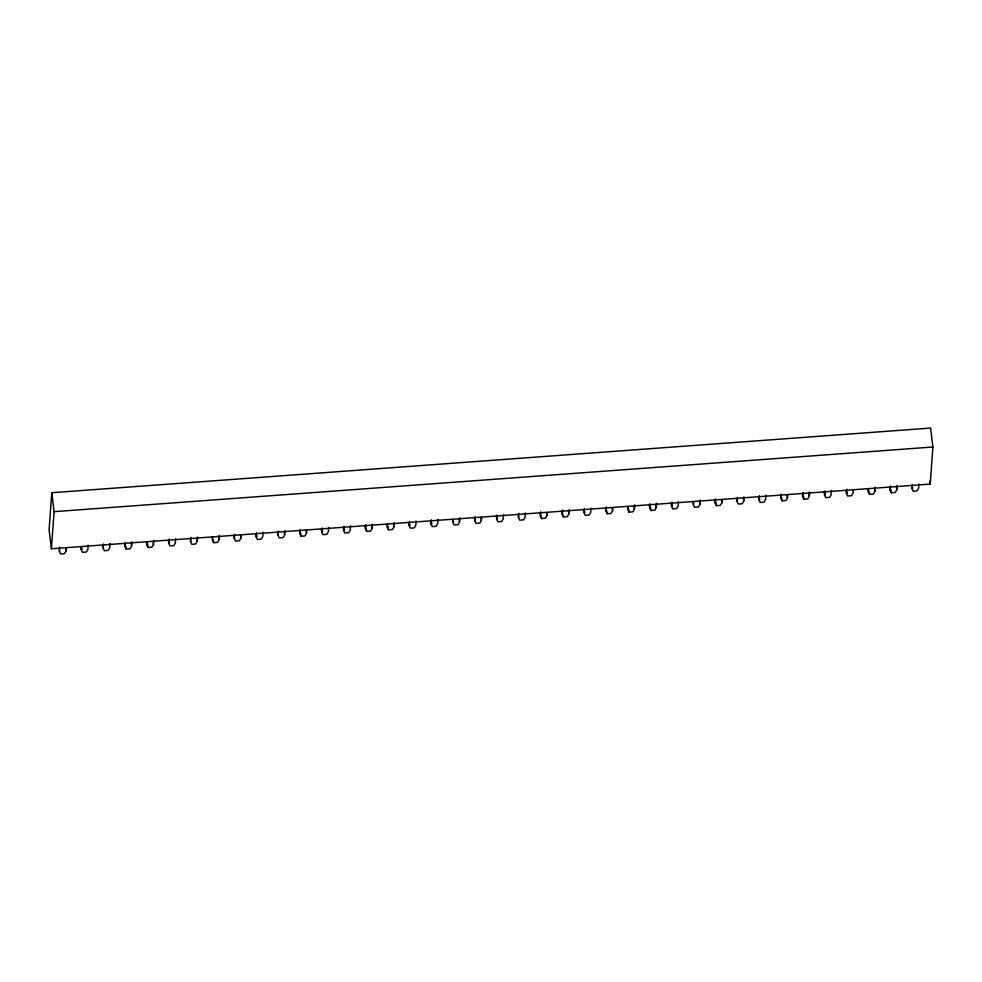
<?xml version="1.0" encoding="UTF-8"?>
<svg xmlns="http://www.w3.org/2000/svg" width="982" height="982" viewBox="0 0 982 982"><rect width="100%" height="100%" fill="white"/><g stroke="black" fill="none" stroke-linecap="round" stroke-linejoin="round"><path stroke-width="1.47" d="M51.764 492.731L49.1 529.814L51.42 548.754L930.236 484.089L932.9 447.006L930.58 428.066L51.764 492.731L54.084 511.671L51.42 548.754M66.236 548.116L66.027 550.951L64.53 553.639L60.589 553.934L59.472 551.43L59.779 547.17M88.196 545.084L87.889 549.343L86.391 552.031L82.451 552.326L81.334 549.822L81.531 546.986M110.058 543.476L109.751 547.735L108.253 550.423L104.313 550.718L103.196 548.214L103.503 543.954M131.919 541.868L131.613 546.127L130.115 548.815L126.175 549.11L125.058 546.606L125.352 542.346M153.781 540.26L153.474 544.519L151.977 547.207L148.036 547.502L146.919 544.998L147.116 542.162M175.643 538.652L175.336 542.911L173.839 545.599L169.898 545.894L168.781 543.39L169.076 539.13M197.505 537.044L197.198 541.303L195.7 543.991L191.76 544.286L190.643 541.782L190.938 537.522M219.367 535.436L219.06 539.695L217.562 542.383L213.622 542.678L212.493 540.174L212.701 537.338M241.118 535.239L240.921 538.087L239.424 540.775L235.484 541.07L234.354 538.566L234.661 534.306M263.09 532.219L262.783 536.479L261.286 539.167L257.345 539.449L256.216 536.958L256.523 532.698M284.94 530.611L284.645 534.859L283.147 537.559L279.207 537.841L278.078 535.35L278.385 531.09M306.703 530.415L306.507 533.251L305.009 535.951L301.069 536.233L299.94 533.742L300.247 529.482M328.663 527.395L328.369 531.643L326.871 534.343L322.931 534.625L321.801 532.134L322.108 527.874M350.525 525.787L350.218 530.034L348.72 532.735L344.792 533.017L343.663 530.525L343.97 526.266M372.387 524.167L372.08 528.426L370.582 531.127L366.654 531.409L365.525 528.917L365.832 524.658M394.248 522.559L393.942 526.818L392.444 529.519L388.516 529.801L387.387 527.309L387.595 524.462M416.11 520.951L415.803 525.21L414.306 527.911L410.378 528.193L409.248 525.701L409.555 521.442M437.972 519.343L437.665 523.602L436.168 526.303L432.24 526.585L431.11 524.081L431.417 519.834M459.834 517.735L459.527 521.994L458.029 524.683L454.101 524.977L452.972 522.473L453.181 519.638M481.597 517.551L481.389 520.386L479.891 523.075L475.963 523.369L474.834 520.865L475.141 516.618M503.557 514.519L503.25 518.778L501.753 521.467L497.825 521.761L496.696 519.257L497.002 515.01M525.419 512.911L525.112 517.17L523.615 519.859L519.687 520.153L518.557 517.649L518.864 513.39M547.183 512.727L546.974 515.562L545.476 518.25L541.536 518.545L540.419 516.041L540.726 511.782M569.143 509.695L568.836 513.954L567.338 516.642L563.398 516.937L562.281 514.433L562.588 510.174M591.004 508.087L590.698 512.346L589.2 515.034L585.26 515.329L584.143 512.825L584.45 508.566M612.768 507.903L612.559 510.738L611.062 513.426L607.122 513.721L606.004 511.217L606.311 506.958M634.728 504.871L634.421 509.13L632.924 511.818L628.983 512.113L627.866 509.609L628.063 506.773M656.59 503.263L656.283 507.522L654.785 510.21L650.845 510.505L649.728 508.001L650.023 503.741M678.452 501.655L678.145 505.914L676.647 508.602L672.707 508.897L671.59 506.393L671.884 502.133M700.313 500.047L700.006 504.306L698.509 506.994L694.569 507.289L693.439 504.785L693.648 501.949M722.065 499.85L721.868 502.698L720.371 505.386L716.43 505.681L715.301 503.177L715.608 498.917M744.037 496.831L743.73 501.09L742.232 503.778L738.292 504.061L737.163 501.569L737.47 497.309M765.886 495.223L765.592 499.47L764.094 502.17L760.154 502.453L759.025 499.961L759.332 495.701M787.65 495.026L787.454 497.862L785.956 500.562L782.016 500.845L780.886 498.353L781.193 494.093M809.61 492.007L809.315 496.254L807.818 498.954L803.877 499.237L802.748 496.745L803.055 492.485M831.472 490.399L831.165 494.646L829.667 497.346L825.739 497.628L824.61 495.137L824.917 490.877M853.235 490.202L853.027 493.038L851.529 495.738L847.601 496.02L846.472 493.529L846.779 489.269M875.195 487.17L874.888 491.43L873.391 494.13L869.463 494.412L868.333 491.921L868.542 489.073M897.057 485.562L896.75 489.822L895.253 492.522L891.325 492.804L890.195 490.313L890.502 486.053M918.919 483.954L918.612 488.214L917.114 490.914L913.186 491.196L912.057 488.692L912.364 484.445M54.084 511.671L932.9 447.006M912.806 488.164L911.689 485.673L912.057 488.692M847.233 492.989L846.103 490.497L846.472 493.529M825.371 494.597L824.242 492.105L824.61 495.137M759.786 499.433L758.656 496.929L759.025 499.961M672.339 505.865L671.209 503.361L671.59 506.393M584.891 512.297L583.762 509.793L584.143 512.825M497.444 518.729L496.327 516.225L496.696 519.257M431.859 523.553L430.742 521.061L431.11 524.081M410.01 525.161L408.88 522.67L409.248 525.701M344.424 529.985L343.295 527.494L343.663 530.525M256.977 536.43L255.848 533.926L256.216 536.958M169.53 542.862L168.401 540.358L168.781 543.39M82.083 549.294L80.954 546.79L81.334 549.822M929.88 481.18L930.236 484.089M896.382 486.79L896.75 489.822M890.956 489.773L891.325 492.804M889.827 487.281L890.195 490.313M874.52 488.398L874.888 491.43M869.095 491.381L869.463 494.412M867.965 488.889L868.333 491.921M808.935 493.234L809.315 496.254M803.509 496.205L803.877 499.237M802.38 493.713L802.748 496.745M787.073 494.842L787.454 497.862M781.647 497.825L782.016 500.845M780.518 495.321L780.886 498.353M743.349 498.058L743.73 501.09M736.795 498.537L737.163 501.569M721.488 499.666L721.868 502.698M716.062 502.649L716.43 505.681M714.933 500.145L715.301 503.177M699.638 501.274L700.006 504.306M693.071 501.753L693.439 504.785M655.915 504.49L656.283 507.522M650.477 507.473L650.845 510.505M649.347 504.969L649.728 508.001M634.053 506.098L634.421 509.13M628.615 509.081L628.983 512.113M627.486 506.577L627.866 509.609M612.191 507.706L612.559 510.738M606.753 510.689L607.122 513.721M605.624 508.185L606.004 511.217M568.468 510.922L568.836 513.954M563.398 516.937L561.913 511.401L562.281 514.433M546.606 512.53L546.974 515.562M541.168 515.513L541.536 518.545M540.051 513.009L540.419 516.041M518.189 514.617L518.557 517.649M481.02 517.354L481.389 520.386M474.466 517.833L474.834 520.865M459.159 518.962L459.527 521.994M452.604 519.453L452.972 522.473M393.573 523.787L393.942 526.818M388.148 526.769L388.516 529.801M387.018 524.278L387.387 527.309M371.712 525.395L372.08 528.426M366.286 528.377L366.654 531.409M365.157 525.886L365.525 528.917M321.433 529.102L321.801 532.134M306.126 530.231L306.507 533.251M300.701 533.201L301.069 536.233M299.571 530.71L299.94 533.742M284.264 531.839L284.645 534.859M277.71 532.318L278.078 535.35M240.541 535.055L240.921 538.087M233.986 535.534L234.354 538.566M218.691 536.663L219.06 539.695M213.254 539.646L213.622 542.678M212.124 537.142L212.493 540.174M196.83 538.271L197.198 541.303M190.263 538.75L190.643 541.782M153.106 541.487L153.474 544.519M147.668 544.47L148.036 547.502M146.539 541.966L146.919 544.998M131.244 543.095L131.613 546.127M125.806 546.078L126.175 549.11M124.677 543.574L125.058 546.606M102.815 545.182L103.196 548.214M65.659 547.919L66.027 550.951M59.104 548.398L59.472 551.43"/></g></svg>
